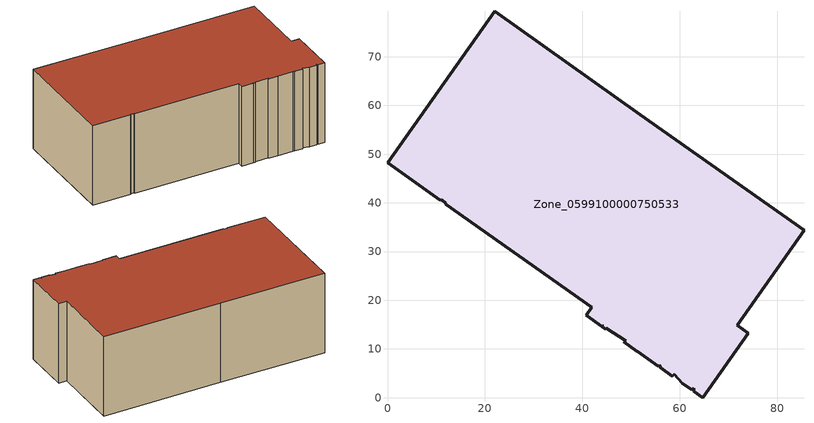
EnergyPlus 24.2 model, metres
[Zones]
Zone_0599100000750533
 floor ground (C_G): 56.05,6.12 55.78,6.67 55.6,6.45 51.28,9.51 51.24,9.61 51.2,9.56 48.52,11.46 48.87,11.7 44.91,14.26 44.8,14.1 44.21,14.51 44.33,14.64 44.1,14.78 44.1,14.59 40.8,16.93 41.92,18.52 12,39.69 11.95,39.93 11.14,40.59 10.87,40.49 0,48.19 21.99,79.33 51.9,58.04 85.51,34.33 71.78,14.88 74.08,13.26 64.7,0 62.89,1.28 62.88,1.93 62.46,1.59 60.47,3 58.83,4.82 58.43,4.44 z3.46
 wall outside (C_F): 21.99,79.33 0,48.19 10.87,40.49 11.14,40.59 11.95,39.93 12,39.69 41.92,18.52 40.8,16.93 44.1,14.59 44.1,14.78 44.33,14.64 44.21,14.51 44.8,14.1 44.91,14.26 48.87,11.7 48.52,11.46 51.2,9.56 51.24,9.61 51.28,9.51 55.6,6.45 55.78,6.67 56.05,6.12 58.43,4.44 58.83,4.82 60.47,3 62.46,1.59 62.88,1.93 62.89,1.28 64.7,0 74.08,13.26 71.78,14.88 85.51,34.33 51.9,58.04 21.99,79.33 z3.46:32.24
 roof outside (C_R): 58.83,4.82 60.47,3 62.46,1.59 62.88,1.93 62.89,1.28 64.7,0 74.08,13.26 71.78,14.88 85.51,34.33 51.9,58.04 21.99,79.33 0,48.19 10.87,40.49 11.14,40.59 11.95,39.93 12,39.69 41.92,18.52 40.8,16.93 44.1,14.59 44.1,14.78 44.33,14.64 44.21,14.51 44.8,14.1 44.91,14.26 48.87,11.7 48.52,11.46 51.2,9.56 51.24,9.61 51.28,9.51 55.6,6.45 55.78,6.67 56.05,6.12 58.43,4.44 z32.24
[BUILDING]
Pand.0599100000750533: North Axis=0; Terrain=City; Loads Convergence Tolerance Value=0.04; Temperature Convergence Tolerance Value=0.4; Solar Distribution=FullExterior; Maximum Number of Warmup Days=25; Minimum Number of Warmup Days=1
[Site:Location]
Rotterdam.The.Hague.AP_ZH_NLD Design_Conditions: Latitude=51.96; Longitude=4.45; Time Zone=1; Elevation=-4.5
[SITE:GROUNDTEMPERATURE:BUILDINGSURFACE]
18, 18, 18, 18, 18, 18, 18, 18, 18, 18, 18, 18
[MATERIAL] Thermal Absorptance=0.9; Solar Absorptance=0.7; Visible Absorptance=0.7
Name | Roughness | Thickness | Conductivity | Density | Specific Heat
G.TI.1992-2005 | MediumSmooth | 0.15 | 0.06 | 540 | 1210
F.TI.1992-2005 | Rough | 0.3 | 0.12 | 1920 | 840
R.TI.1992-2005 | MediumRough | 0.2 | 0.08 | 1500 | 1000
[CONSTRUCTION]
C_G: G.TI.1992-2005
C_F: F.TI.1992-2005
C_R: R.TI.1992-2005
[ZONE]
Zone_0599100000750533: Type=1; Multiplier=1; Ceiling Height=Autocalculate; Volume=Autocalculate; Floor Area=autocalculate; Part of Total Floor Area=Yes
[ZONEINFILTRATION:DESIGNFLOWRATE]
Infil_Zone_0599100000750533: Zone or ZoneList or Space or SpaceList=Zone_0599100000750533; Schedule=AlwaysOn; Design Flow Rate Calculation Method=Flow/Area; Flow Rate per Floor Area=0.0015; Constant Term Coefficient=1; Temperature Term Coefficient=0; Velocity Term Coefficient=0; Velocity Squared Term Coefficient=0
[HVACTEMPLATE:ZONE:IDEALLOADSAIRSYSTEM]
Zone_0599100000750533: Maximum Heating Supply Air Temperature=50; Minimum Cooling Supply Air Temperature=13; Maximum Heating Supply Air Humidity Ratio=0.0156; Minimum Cooling Supply Air Humidity Ratio=0.0077; Heating Limit=NoLimit; Cooling Limit=NoLimit; Dehumidification Control Type=ConstantSensibleHeatRatio; Cooling Sensible Heat Ratio=0.7; Dehumidification Setpoint=60; Humidification Control Type=None; Humidification Setpoint=30; Outdoor Air Method=None; Outdoor Air Flow Rate per Person=0.00944; Outdoor Air Flow Rate per Zone Floor Area=0; Outdoor Air Flow Rate per Zone=0; Demand Controlled Ventilation Type=None; Outdoor Air Economizer Type=NoEconomizer; Heat Recovery Type=None; Sensible Heat Recovery Effectiveness=0.7; Latent Heat Recovery Effectiveness=0.65
[ZONECONTROL:THERMOSTAT]
ThermostatControl_Zone_0599100000750533: Zone or ZoneList=Zone_0599100000750533; Control Type Schedule=DualSetpointControlType; Control 1=Thermostat_Zone_0599100000750533; Temperature Difference Between Cutout And Setpoint=0
[THERMOSTATSETPOINT:DUALSETPOINT]
Thermostat_Zone_0599100000750533: Heating Setpoint Temperature Schedule=HeatingSetpoint_Zone_0599100000750533; Cooling Setpoint Temperature Schedule=CoolingSetpoint_Zone_0599100000750533
[SCHEDULE:COMPACT]
HeatingSetpoint_Zone_0599100000750533: Through: 12/31, For: AllDays, Until: 24:00, 21
CoolingSetpoint_Zone_0599100000750533: Through: 12/31, For: AllDays, Until: 24:00, 24
DualSetpointControlType: Through: 12/31, For: AllDays, Until: 24:00, 4
AlwaysOn: Through: 12/31, For: AllDays, Until: 24:00, 1
